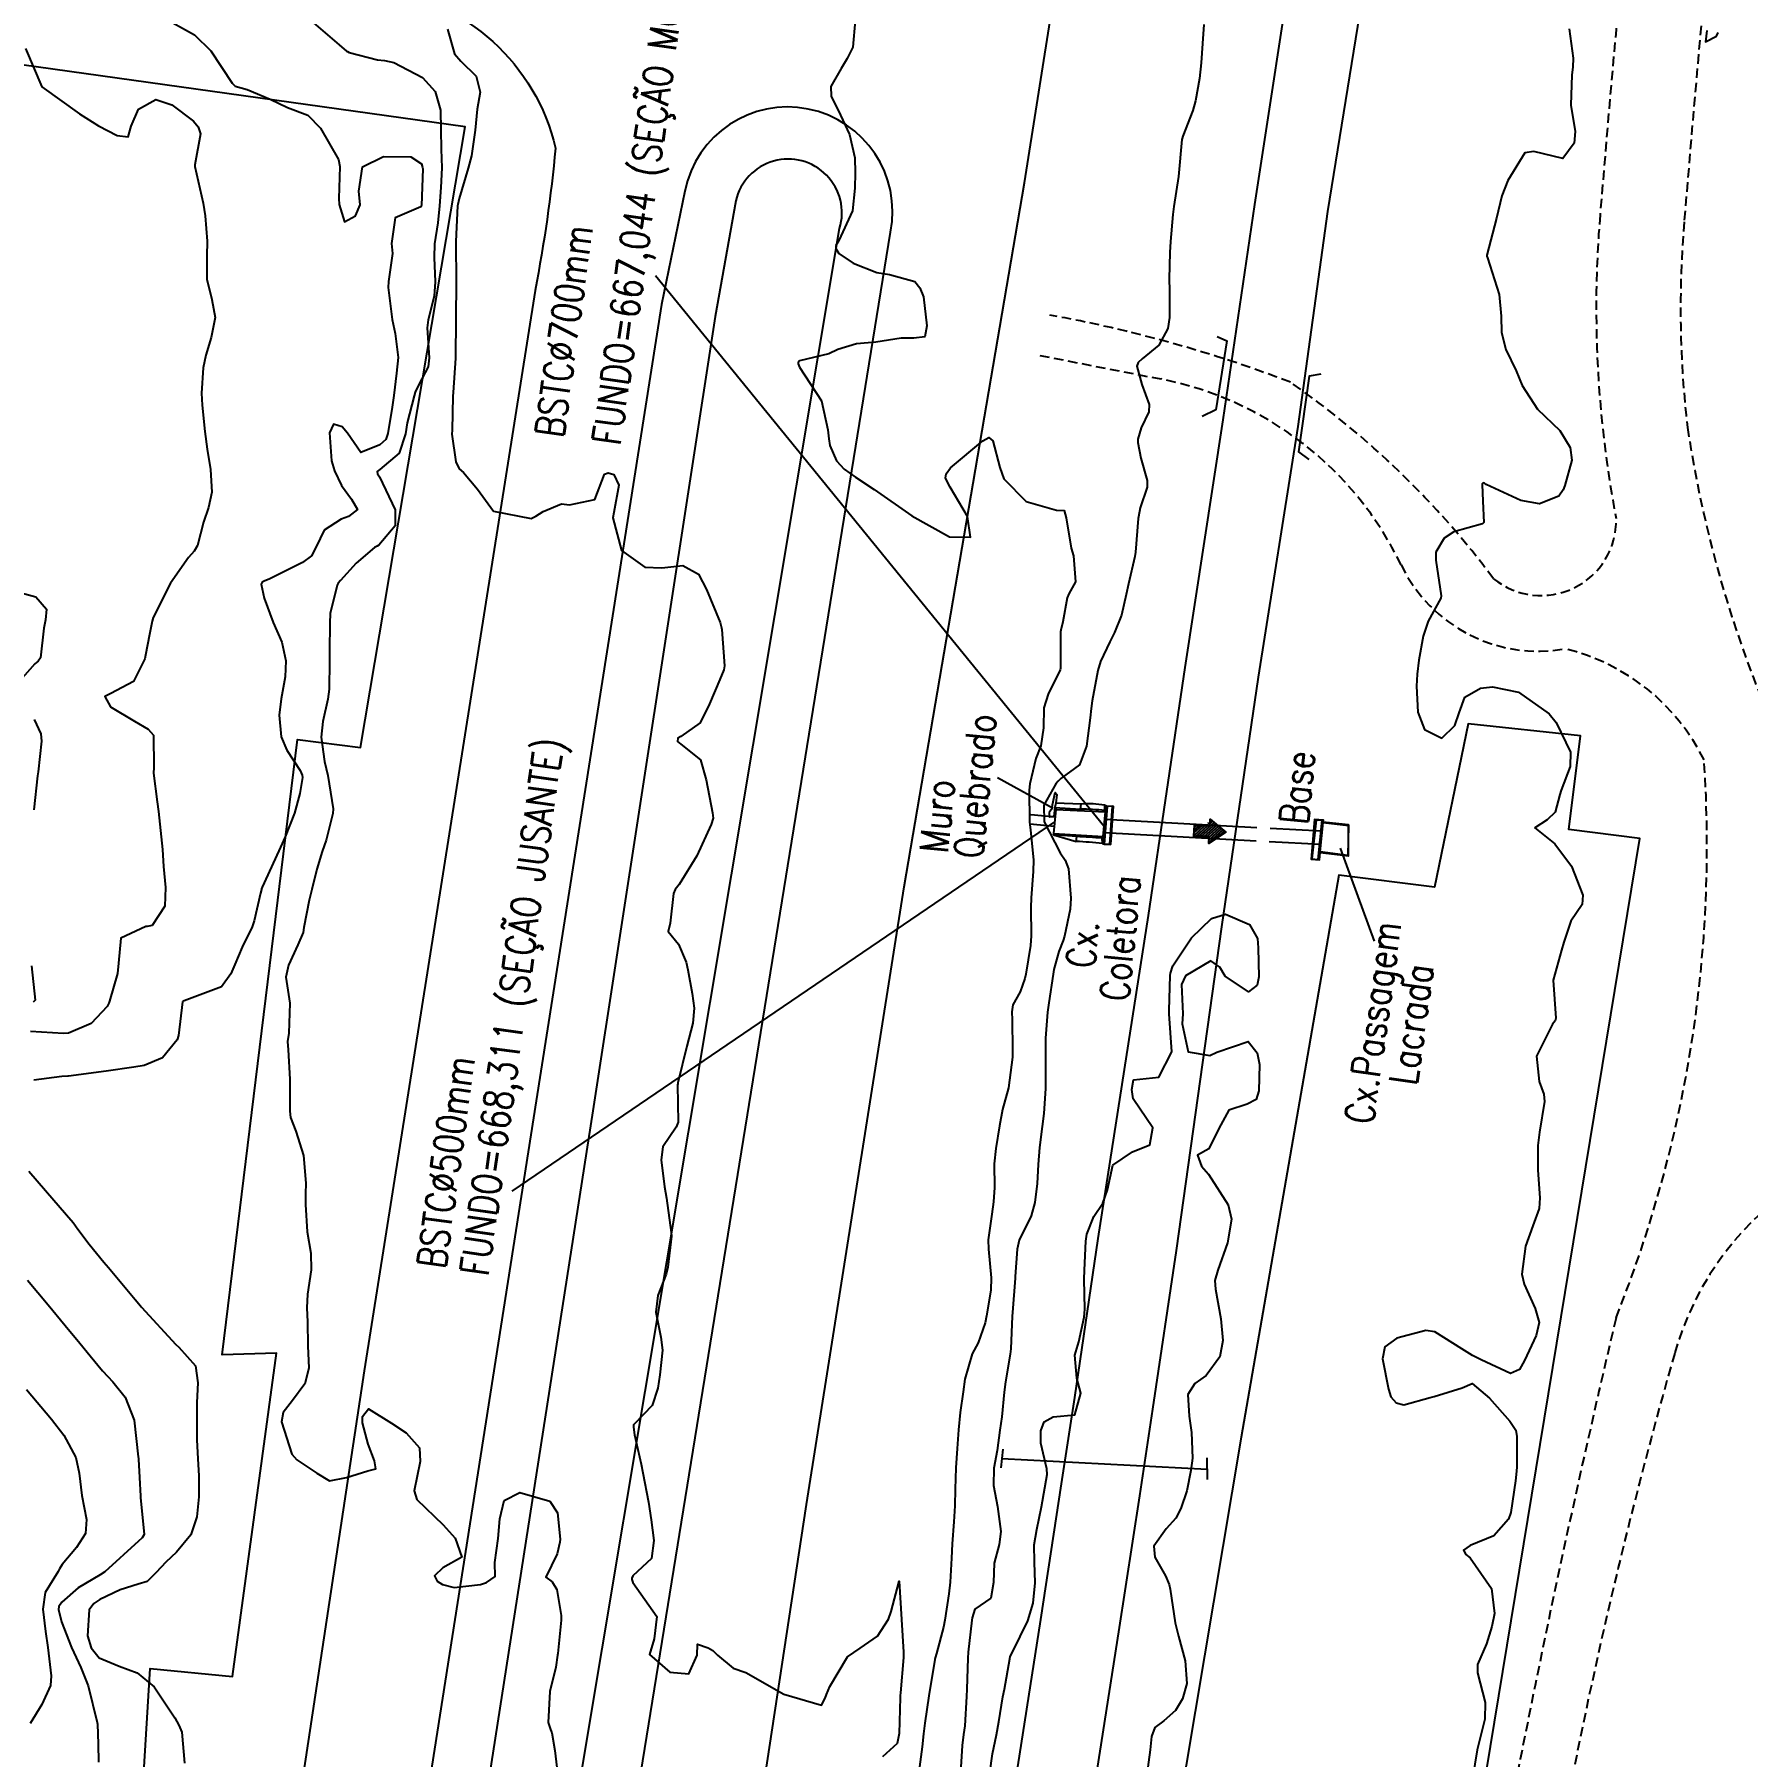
# Model space of a CAD drawing. Header units: metres. Extents: x 292545 to 299085, y 7450245 to 7463078.
# Drawn here: x 296089.7 to 296179.7, y 7457088.9 to 7457179.4 of the extents above; entities that cross this region are included whole.
import ezdxf

# ---------------------------------------------------------------- set-up
doc = ezdxf.new("R2010")
doc.units = ezdxf.units.M
for name, pattern in [('CONTINUO', [0]), ('DASHED', [0.75, 0.5, -0.25]), ('TRACEJADO', [8.7, 8, -0.7])]:
    doc.linetypes.add(name, pattern=pattern)
for name, color, linetype in [('Area Verde e Lazer', 94, 'Continuous'), ('BASE', 45, 'Continuous'), ('BUEIRO', 151, 'Continuous'), ('CAIXA', 45, 'Continuous'), ('Curvas de Nivel 1m', 11, 'Continuous'), ('Curvas de Nivel 5m', 15, 'Continuous'), ('Edificações', 30, 'Continuous'), ('Linha Férrea', 20, 'Continuous'), ('MURO', 30, 'Continuous'), ('Pontes e viadutos', 190, 'Continuous'), ('Pórtico', 62, 'Continuous'), ('TEXTO', 45, 'Continuous'), ('Vias Primárias', 230, 'Continuous'), ('Vias Secundárias', 230, 'DASHED')]:
    doc.layers.add(name, color=color, linetype=linetype)
doc.styles.add('ROMANS', font='romans', dxfattribs={"height": 0.2})
doc.styles.add('SIMPLEX', font='simplex', dxfattribs={"height": 0.2})

msp = doc.modelspace()

# ---------------------------------------------------------------- hatches: boundary and pattern name
at = {"layer": 'TEXTO'}
msp.add_hatch(color=256, dxfattribs=at).paths.add_polyline_path([(296150.627, 7457137.807), (296151.438, 7457137.764), (296151.455, 7457138.108), (296152.288, 7457137.424), (296151.389, 7457136.831), (296151.407, 7457137.174), (296150.596, 7457137.216)])

# ---------------------------------------------------------------- linework, layer by layer
at = {"layer": 'Area Verde e Lazer'}
msp.add_lwpolyline([(296125.432, 7457164.531), (296119.005, 7457122.791), (296110.804, 7457070.13), (296105.889, 7457037.51), (296099.011, 7456993.532, 1.304515), (296104.215, 7456993.542), (296113.822, 7457060.551), (296131.978, 7457169.161, 1.034909), (296126.522, 7457170.61)], format="xyb", close=True, dxfattribs=at)
at = {"layer": 'BASE', "linetype": 'CONTINUO'}
for points in [[(296156.938, 7457138.092, 668.17), (296156.763, 7457136.019, 668.211)], [(296157.414, 7457138.056, 668.189), (296156.938, 7457138.092, 668.17), (296157.027, 7457138.058, 668.606)], [(296157.403, 7457137.95, 668.165), (296157.414, 7457138.056, 668.189), (296157.352, 7457138.055, 668.602)], [(296156.804, 7457136.025, 668.619), (296156.763, 7457136.019, 668.211), (296157.206, 7457135.976, 668.292)], [(296157.135, 7457135.99, 668.628), (296157.206, 7457135.976, 668.292), (296157.245, 7457136.371, 668.342)]]:
    msp.add_polyline3d(points, dxfattribs=at)
msp.add_polyline3d([(296157.352, 7457138.055, 668.602), (296157.027, 7457138.058, 668.606), (296156.804, 7457136.025, 668.619), (296157.135, 7457135.99, 668.628)], close=True, dxfattribs=at)
at = {"layer": 'BUEIRO', "linetype": 'TRACEJADO', "flags": 128}
for points in [[(296141.986, 7457137.863), (296143.283, 7457137.746)], [(296142.031, 7457138.361), (296143.327, 7457138.244)], [(296145.917, 7457138.111), (296157.31, 7457137.499)], [(296145.88, 7457137.412), (296157.272, 7457136.8)]]:
    msp.add_lwpolyline(points, dxfattribs=at)
at = {"layer": 'CAIXA', "linetype": 'CONTINUO'}
for points in [[(296143.227, 7457137.296, 668.477), (296143.24, 7457137.356, 667.291), (296143.367, 7457138.63, 667.238), (296143.289, 7457138.72, 668.474)], [(296143.289, 7457138.72, 668.474), (296143.243, 7457138.255, 668.474)], [(296145.893, 7457136.809, 668.707), (296145.841, 7457136.807, 668.478), (296145.839, 7457137.105, 668.473), (296145.972, 7457138.553, 668.466), (296145.977, 7457138.808, 668.489)], [(296145.972, 7457138.553, 668.466), (296145.916, 7457138.564, 668.467), (296145.924, 7457138.844, 668.477), (296145.977, 7457138.808, 668.489)], [(296146.045, 7457138.78, 668.697), (296145.977, 7457138.808, 668.489), (296146.358, 7457138.805, 668.439)], [(296146.33, 7457138.802, 668.661), (296146.358, 7457138.805, 668.439), (296146.217, 7457136.783, 668.515)], [(296143.367, 7457138.63, 667.238), (296145.958, 7457138.502, 667.113)], [(296145.839, 7457137.105, 668.473), (296145.842, 7457137.198, 667.126), (296145.958, 7457138.502, 667.113), (296145.972, 7457138.553, 668.466)], [(296158.736, 7457137.82, 668.119), (296157.403, 7457137.95, 668.165), (296157.392, 7457137.942, 668.367)], [(296158.692, 7457136.208, 668.267), (296158.725, 7457136.196, 668.137), (296158.736, 7457137.82, 668.119), (296158.722, 7457137.789, 668.263)], [(296143.24, 7457137.356, 667.291), (296145.842, 7457137.198, 667.126)], [(296145.841, 7457136.807, 668.478), (296145.798, 7457136.831, 668.478), (296145.776, 7457137.108, 668.473), (296145.839, 7457137.105, 668.473)], [(296146.183, 7457136.793, 668.704), (296146.217, 7457136.783, 668.515), (296145.841, 7457136.807, 668.478)], [(296157.241, 7457136.397, 668.52), (296157.245, 7457136.371, 668.342), (296158.725, 7457136.196, 668.137)]]:
    msp.add_polyline3d(points, dxfattribs=at)
for points in [[(296143.351, 7457138.954, 668.485), (296143.289, 7457138.72, 668.474), (296144.645, 7457138.641, 668.462), (296144.674, 7457138.909, 668.47)], [(296146.33, 7457138.802, 668.661), (296146.045, 7457138.78, 668.697), (296145.893, 7457136.809, 668.707), (296146.183, 7457136.793, 668.704)], [(296157.241, 7457136.397, 668.52), (296157.392, 7457137.942, 668.367), (296158.722, 7457137.789, 668.263), (296158.692, 7457136.208, 668.267)], [(296143.227, 7457137.296, 668.477), (296144.411, 7457136.944, 668.464), (296144.447, 7457137.196, 668.46)]]:
    msp.add_polyline3d(points, close=True, dxfattribs=at)
for centre, radius, start, end in [((296144.553, 7457126.583), 12.059, 83.50841, 89.56328), ((296145.038, 7457133.848), 5.074, 79.94953, 94.11712), ((296143.285, 7457114.526), 22.446, 83.5718, 87.12432), ((296144.033, 7457120.978), 16.224, 83.83093, 88.53483)]:
    msp.add_arc(centre, radius, start, end, dxfattribs=at)
at = {"layer": 'Curvas de Nivel 1m', "flags": 128}
for points, elevation in [([(296096.296, 7457180.312), (296098.075, 7457179.333), (296098.923, 7457178.491), (296100.046, 7457176.796), (296100.21, 7457176.643), (296100.828, 7457176.468), (296102.036, 7457175.959), (296102.955, 7457175.514), (296104.023, 7457175.105), (296104.693, 7457174.423), (296105.628, 7457172.782), (296105.713, 7457172.413), (296105.658, 7457170.731), (296105.671, 7457170.413), (296105.959, 7457169.509), (296106.539, 7457169.827), (296106.78, 7457170.398), (296106.708, 7457171.127), (296106.892, 7457172.397), (296107.998, 7457172.934), (296109.446, 7457172.918), (296109.995, 7457172.563), (296110.057, 7457172.359), (296110.064, 7457172.288), (296109.993, 7457170.36), (296109.99, 7457170.342), (296109.972, 7457170.302), (296108.624, 7457169.713), (296108.416, 7457168.375), (296108.469, 7457167.843), (296108.259, 7457166.377), (296108.245, 7457166.05), (296108.456, 7457164.374), (296108.613, 7457163.646), (296108.769, 7457162.371), (296108.69, 7457161.546), (296108.54, 7457160.373), (296108.454, 7457159.763), (296108.237, 7457158.376), (296108.13, 7457158.067), (296107.817, 7457157.783), (296106.803, 7457157.386), (296106.116, 7457158.406), (296105.828, 7457158.734), (296105.371, 7457158.873), (296105.165, 7457158.417), (296105.275, 7457156.949), (296105.43, 7457156.414), (296105.795, 7457155.656), (296106.313, 7457154.927), (296106.631, 7457154.397), (296106.167, 7457154.017), (296105.775, 7457153.874), (296104.876, 7457153.309), (296104.455, 7457152.423), (296104.213, 7457151.96), (296103.745, 7457151.609), (296102.022, 7457150.742), (296101.735, 7457150.624), (296101.624, 7457150.571), (296101.573, 7457150.462), (296101.722, 7457149.734), (296102.203, 7457148.452), (296102.659, 7457147.412), (296102.875, 7457146.442), (296102.833, 7457145.601), (296102.621, 7457144.446), (296102.513, 7457143.584), (296102.621, 7457142.445), (296102.923, 7457141.738), (296103.615, 7457140.665), (296103.726, 7457140.429), (296103.742, 7457140.298), (296103.603, 7457139.471), (296103.328, 7457138.434), (296102.831, 7457137.184), (296102.496, 7457136.446), (296101.622, 7457134.538), (296101.595, 7457134.459), (296101.584, 7457134.418), (296101.539, 7457134.225), (296101.207, 7457132.774), (296101.094, 7457132.464), (296100.578, 7457131.393), (296100.184, 7457130.473), (296099.977, 7457129.986), (296099.481, 7457129.303), (296097.527, 7457128.563), (296097.473, 7457128.545), (296097.45, 7457128.534), (296097.437, 7457128.51), (296097.221, 7457126.738), (296097.155, 7457126.513), (296096.388, 7457125.566), (296095.429, 7457125.177), (296094.882, 7457125.081), (296093.426, 7457124.864), (296091.448, 7457124.604), (296091.423, 7457124.606), (296091.4, 7457124.603), (296091.086, 7457124.583), (296089.615, 7457124.404)], 673), ([(296104.08, 7457180.168), (296105.666, 7457178.815), (296106.064, 7457178.477), (296106.105, 7457178.451), (296106.202, 7457178.408), (296107.692, 7457178.018), (296108.059, 7457177.994), (296108.544, 7457177.889), (296110.05, 7457177.088), (296110.726, 7457176.353), (296111, 7457175.379), (296111.008, 7457174.35), (296111.033, 7457173.319), (296111.073, 7457172.349), (296111.016, 7457171.316), (296110.943, 7457170.35), (296110.859, 7457169.451), (296110.692, 7457168.353), (296110.66, 7457167.629), (296110.724, 7457166.352), (296110.664, 7457165.6), (296110.342, 7457164.356), (296110.3, 7457163.945), (296110.41, 7457162.355), (296110.342, 7457161.881), (296109.859, 7457160.961), (296109.67, 7457160.547), (296109.617, 7457160.362), (296109.252, 7457158.945), (296109.156, 7457158.367), (296108.832, 7457157.351), (296107.804, 7457156.484), (296107.678, 7457156.382), (296107.688, 7457156.268), (296107.8, 7457156.109), (296108.615, 7457154.372), (296108.609, 7457153.532), (296107.755, 7457152.517), (296107.677, 7457152.467), (296107.536, 7457152.392), (296106.57, 7457151.576), (296105.735, 7457150.649), (296105.627, 7457150.518), (296105.558, 7457150.412), (296105.198, 7457148.927), (296105.176, 7457148.415), (296105.167, 7457146.937), (296105.17, 7457146.415), (296105.142, 7457144.941), (296105.072, 7457144.416), (296104.817, 7457143.247), (296104.729, 7457142.419), (296104.899, 7457141.138), (296105.073, 7457140.415), (296105.351, 7457138.657), (296105.34, 7457138.413), (296104.985, 7457137.003), (296104.786, 7457136.418), (296104.496, 7457135.478), (296104.24, 7457134.423), (296104.1, 7457133.859), (296103.822, 7457132.427), (296103.773, 7457132.165), (296103.504, 7457131.506), (296103.015, 7457130.437), (296102.865, 7457129.817), (296103.08, 7457128.436), (296103.027, 7457126.859), (296102.962, 7457126.437), (296102.985, 7457125.984), (296103.087, 7457124.443), (296103.076, 7457122.774), (296103.12, 7457122.443), (296103.392, 7457121.724), (296103.799, 7457120.434), (296103.911, 7457118.984), (296103.906, 7457118.432), (296103.906, 7457117.87), (296103.991, 7457116.43), (296104.188, 7457115.304), (296104.202, 7457114.427), (296104.015, 7457113.154), (296103.974, 7457112.43), (296104.003, 7457111.698), (296104.03, 7457110.428), (296104.08, 7457109.266), (296103.861, 7457108.431), (296103.224, 7457107.568), (296102.728, 7457106.935), (296102.64, 7457106.446), (296103.188, 7457104.75), (296103.442, 7457104.436), (296104.492, 7457103.736), (296105.172, 7457103.344), (296106.058, 7457103.518), (296107.178, 7457103.872), (296107.592, 7457103.973), (296107.532, 7457104.387), (296107.196, 7457105.275), (296106.893, 7457106.393), (296106.893, 7457106.716), (296107.22, 7457107.127), (296108.431, 7457106.378), (296109.198, 7457105.855), (296109.902, 7457105.071), (296109.93, 7457104.359), (296109.613, 7457102.809), (296109.75, 7457102.361), (296111.143, 7457101.028), (296111.77, 7457100.334), (296112.117, 7457099.336), (296111.117, 7457098.776), (296110.684, 7457098.346), (296110.832, 7457098.066), (296111.108, 7457097.894), (296111.714, 7457097.727), (296113.109, 7457097.893), (296113.423, 7457098.004), (296113.871, 7457098.312), (296113.863, 7457099.052), (296114.035, 7457100.306), (296114.115, 7457101.339), (296114.351, 7457102.302), (296115.167, 7457102.721), (296116.741, 7457102.274), (296117.154, 7457101.653), (296117.287, 7457100.268), (296117.28, 7457100.12), (296117.125, 7457099.498), (296116.537, 7457098.279), (296116.863, 7457098.027), (296117.106, 7457097.624), (296117.35, 7457096.267), (296117.341, 7457096.015), (296117.159, 7457094.269), (296117.154, 7457094.178), (296117.056, 7457093.549), (296116.742, 7457092.275), (296116.652, 7457090.642), (296116.787, 7457090.273), (296116.843, 7457090.104), (296117.002, 7457089.167), (296117.112, 7457088.269)], 672), ([(296111.37, 7457179.634), (296111.739, 7457178.343), (296112.059, 7457177.956), (296112.88, 7457177.156), (296113.078, 7457176.324), (296112.926, 7457175.43), (296112.816, 7457174.328), (296112.637, 7457172.968), (296112.461, 7457172.333), (296111.977, 7457170.738), (296111.902, 7457170.412), (296111.898, 7457170.341), (296111.812, 7457168.474), (296111.807, 7457168.341), (296111.819, 7457166.446), (296111.819, 7457166.341), (296111.801, 7457164.434), (296111.8, 7457164.341), (296111.788, 7457162.427), (296111.786, 7457162.341), (296111.658, 7457160.539), (296111.647, 7457160.342), (296111.608, 7457158.56), (296111.6, 7457158.342), (296111.808, 7457156.898), (296111.987, 7457156.519), (296112.215, 7457156.334), (296112.937, 7457155.465), (296113.783, 7457154.31), (296115.769, 7457153.914), (296116.016, 7457154.042), (296116.392, 7457154.284), (296117.362, 7457154.691), (296117.778, 7457154.637), (296119.111, 7457154.922), (296119.612, 7457156.243), (296119.804, 7457156.323), (296120.117, 7457156.237), (296120.366, 7457155.663), (296120.116, 7457154.237), (296120.064, 7457153.943), (296120.518, 7457152.232), (296121.744, 7457151.352), (296122.632, 7457151.323), (296123.745, 7457151.44), (296124.553, 7457150.999), (296124.981, 7457150.181), (296125.707, 7457148.443), (296125.773, 7457148.169), (296125.781, 7457148.091), (296125.922, 7457146.168), (296125.893, 7457145.956), (296125.676, 7457145.462), (296125.147, 7457144.178), (296124.655, 7457143.177), (296123.637, 7457142.466), (296123.473, 7457142.364), (296123.461, 7457142.202), (296123.631, 7457142.053), (296124.668, 7457141.229), (296124.966, 7457140.18), (296125.305, 7457138.456), (296125.333, 7457138.174), (296125.23, 7457137.826), (296124.469, 7457136.186), (296123.548, 7457134.689), (296123.327, 7457134.42), (296123.247, 7457134.203), (296123.071, 7457132.653), (296122.963, 7457132.205), (296123.506, 7457131.537), (296123.907, 7457130.604), (296123.993, 7457130.192), (296124.236, 7457128.944), (296124.329, 7457128.187), (296124.262, 7457127.387), (296123.944, 7457126.192), (296123.476, 7457124.251), (296123.469, 7457124.199), (296123.463, 7457124.159), (296123.486, 7457122.199), (296123.39, 7457121.934), (296122.688, 7457120.899), (296122.596, 7457120.208), (296122.77, 7457118.795), (296122.871, 7457118.205), (296123.133, 7457116.394), (296123.136, 7457116.202), (296122.946, 7457114.564), (296122.854, 7457114.204), (296122.416, 7457113.085), (296122.322, 7457112.21), (296122.582, 7457110.888), (296122.664, 7457110.206), (296122.531, 7457108.916), (296122.43, 7457108.208), (296122.126, 7457107.305), (296121.205, 7457106.339), (296121.148, 7457106.276), (296121.139, 7457106.221), (296121.146, 7457106.165), (296121.198, 7457105.759), (296121.543, 7457104.216), (296121.633, 7457103.761), (296121.932, 7457102.212), (296122.071, 7457101.289), (296122.209, 7457100.209), (296122.083, 7457099.251), (296121.114, 7457098.34), (296121.057, 7457098.221), (296121.054, 7457098.162), (296121.111, 7457098.005), (296122.373, 7457096.207), (296122.239, 7457095.045), (296121.991, 7457094.211), (296123.054, 7457093.28), (296124.053, 7457093.19), (296124.494, 7457094.186), (296124.504, 7457094.753), (296125.069, 7457094.556), (296125.315, 7457094.426), (296125.565, 7457094.172), (296126.389, 7457093.493), (296127.054, 7457093.272), (296129.043, 7457092.13), (296131.034, 7457091.545), (296131.224, 7457091.923), (296131.289, 7457092.106), (296131.471, 7457092.527), (296132.389, 7457094.09), (296133.068, 7457094.555), (296133.964, 7457095.181), (296134.553, 7457096.065), (296134.687, 7457096.466), (296135.113, 7457098.06), (296135.231, 7457096.058), (296135.345, 7457094.335), (296135.335, 7457094.056), (296135.179, 7457092.193), (296135.161, 7457092.058), (296135.154, 7457091.946), (296135.106, 7457090.059), (296135.008, 7457089.539), (296134.236, 7457088.832)], 671), ([(296151.131, 7457179.87), (296151.064, 7457178.879), (296150.99, 7457177.871), (296150.89, 7457177.032), (296150.679, 7457175.874), (296150.543, 7457175.36), (296150.014, 7457174.005), (296149.978, 7457173.881), (296149.972, 7457173.84), (296149.792, 7457171.883), (296149.549, 7457170.314), (296149.492, 7457169.895), (296149.371, 7457168.473), (296149.343, 7457167.896), (296149.312, 7457166.513), (296149.317, 7457165.896), (296149.326, 7457164.471), (296149.228, 7457163.897), (296148.759, 7457163.026), (296147.877, 7457162.299), (296147.671, 7457162.116), (296147.61, 7457161.913), (296147.859, 7457160.962), (296148.253, 7457159.906), (296148.227, 7457159.518), (296147.831, 7457158.679), (296147.654, 7457158.083), (296147.65, 7457157.912), (296147.815, 7457157.093), (296148.145, 7457155.907), (296148.141, 7457155.563), (296147.781, 7457154.472), (296147.683, 7457154.002), (296147.674, 7457153.911), (296147.526, 7457152.141), (296147.498, 7457151.913), (296147.17, 7457150.484), (296147.045, 7457149.917), (296146.801, 7457148.835), (296146.421, 7457147.923), (296146.186, 7457147.438), (296145.688, 7457146.399), (296145.557, 7457145.932), (296145.263, 7457144.332), (296145.209, 7457143.937), (296145.158, 7457143.447), (296144.954, 7457141.947), (296144.596, 7457140.977), (296143.616, 7457140.244), (296143.46, 7457140.116), (296143.35, 7457139.963), (296142.716, 7457138.849), (296142.739, 7457137.968), (296143.567, 7457136.34), (296143.835, 7457135.957), (296144.007, 7457135.507), (296144.133, 7457133.954), (296144.1, 7457133.389), (296143.809, 7457131.957), (296143.737, 7457131.731), (296143.505, 7457131.153), (296143.249, 7457130.209), (296143.207, 7457129.963), (296142.973, 7457128.462), (296142.905, 7457127.966), (296142.807, 7457126.609), (296142.8, 7457125.966), (296142.802, 7457124.593), (296142.802, 7457123.966), (296142.723, 7457122.647), (296142.629, 7457121.968), (296142.488, 7457120.863), (296142.417, 7457119.97), (296142.36, 7457118.973), (296142.244, 7457117.971), (296142.047, 7457117.269), (296141.426, 7457115.988), (296141.318, 7457115.511), (296141.215, 7457114.08), (296141.207, 7457113.991), (296141.072, 7457112.196), (296141.058, 7457111.992), (296140.976, 7457110.272), (296140.948, 7457109.993), (296140.691, 7457108.543), (296140.631, 7457107.996), (296140.504, 7457106.707), (296140.398, 7457105.998), (296140.255, 7457104.937), (296140.095, 7457104.001), (296140.074, 7457103.101), (296140.277, 7457101.999), (296140.46, 7457100.68), (296140.372, 7457099.998), (296140.107, 7457099.017), (296140.068, 7457098), (296139.935, 7457097.167), (296139.092, 7457096.593), (296138.947, 7457096.149), (296138.928, 7457096.012), (296138.741, 7457094.338), (296138.715, 7457094.013), (296138.667, 7457092.393), (296138.654, 7457092.014), (296138.566, 7457090.468), (296138.5, 7457090.015), (296138.421, 7457089.433), (296138.327, 7457088.02)], 669), ([(296170.327, 7457179.646), (296170.539, 7457178.115), (296170.522, 7457177.643), (296170.466, 7457177.235), (296170.412, 7457175.644), (296170.638, 7457174.259), (296170.595, 7457173.641), (296170.005, 7457172.832), (296168.47, 7457173.204), (296168.008, 7457173.133), (296167.101, 7457171.683), (296166.793, 7457170.875), (296166.506, 7457169.692), (296165.997, 7457167.753), (296165.995, 7457167.699), (296166.029, 7457167.611), (296166.656, 7457165.689), (296166.755, 7457164.541), (296166.769, 7457163.687), (296167.004, 7457162.803), (296167.536, 7457161.675), (296167.862, 7457160.912), (296168.674, 7457159.662), (296169.832, 7457158.54), (296170.39, 7457157.644), (296170.478, 7457156.979), (296170.105, 7457155.647), (296170.02, 7457155.427), (296169.795, 7457155.097), (296168.765, 7457154.683), (296167.791, 7457154.856), (296165.968, 7457155.698), (296165.872, 7457155.768), (296165.804, 7457155.796), (296165.761, 7457155.743), (296165.75, 7457155.701), (296165.79, 7457154.819), (296165.836, 7457153.699), (296165.772, 7457153.634), (296164.27, 7457153.213), (296163.765, 7457152.879), (296163.327, 7457152.154), (296163.317, 7457151.724), (296163.599, 7457149.847), (296163.577, 7457149.721), (296162.922, 7457148.517), (296162.649, 7457147.731), (296162.428, 7457146.476), (296162.341, 7457145.74), (296162.304, 7457145.11), (296162.379, 7457143.739), (296162.729, 7457142.819), (296163.639, 7457142.374), (296164.314, 7457143.045), (296164.541, 7457143.711), (296164.848, 7457144.525), (296165.673, 7457145.007), (296166.293, 7457145.072), (296167.67, 7457144.795), (296169.286, 7457143.654), (296169.648, 7457143.202), (296170.402, 7457141.642), (296170.388, 7457140.876), (296169.915, 7457139.647), (296169.843, 7457139.405), (296169.591, 7457138.478), (296169.172, 7457138.071), (296168.532, 7457137.661), (296169.575, 7457136.822), (296170.452, 7457135.641), (296171.046, 7457134.129), (296171.008, 7457133.635), (296170.411, 7457132.754), (296170.042, 7457131.645), (296169.931, 7457131.224), (296169.493, 7457129.65), (296169.629, 7457127.648), (296169.594, 7457127.516), (296169.46, 7457127.335), (296168.607, 7457125.663), (296168.761, 7457124.322), (296169.004, 7457123.656), (296169.032, 7457123.279), (296168.779, 7457121.659), (296168.687, 7457120.961), (296168.686, 7457119.66), (296168.796, 7457118.213), (296168.759, 7457117.659), (296168.414, 7457116.744), (296168.028, 7457115.669), (296167.841, 7457114.204), (296167.968, 7457113.67), (296168.54, 7457112.405), (296168.759, 7457111.658), (296168.588, 7457110.982), (296167.986, 7457109.669), (296167.72, 7457109.199), (296167.242, 7457108.981), (296165.702, 7457109.696), (296165.255, 7457109.936), (296164.691, 7457110.273), (296163.268, 7457111.18), (296162.787, 7457111.246), (296161.264, 7457110.833), (296160.632, 7457110.383), (296160.525, 7457109.757), (296160.833, 7457108.158), (296160.95, 7457107.753), (296161.228, 7457107.435), (296161.644, 7457107.329), (296163.028, 7457107.723), (296163.233, 7457107.766), (296164.702, 7457108.234), (296165.234, 7457108.457), (296166.151, 7457107.691), (296167.211, 7457106.476), (296167.53, 7457105.999), (296167.587, 7457105.674), (296167.572, 7457104.059), (296167.545, 7457103.675), (296167.508, 7457103.345), (296167.267, 7457101.678), (296167.149, 7457101.334), (296166.371, 7457100.457), (296165.135, 7457099.95), (296164.781, 7457099.705), (296164.901, 7457099.474), (296165.129, 7457099.286), (296166.254, 7457097.689), (296166.41, 7457096.37), (296166.26, 7457095.688), (296165.993, 7457094.772), (296165.507, 7457093.696), (296165.507, 7457093.245), (296165.914, 7457091.691), (296165.899, 7457090.817), (296165.613, 7457089.694), (296165.495, 7457089.208), (296165.249, 7457087.697)], 668), ([(296177.571, 7457179.558), (296177.493, 7457178.975), (296178.08, 7457179.268), (296178.171, 7457179.46)], 667), ([(296089.184, 7457178.609), (296090.043, 7457176.6), (296092.022, 7457175.178), (296093.013, 7457174.56), (296094.008, 7457174.046), (296094.573, 7457173.978), (296094.733, 7457174.543), (296095.131, 7457175.434), (296096.034, 7457175.937), (296096.883, 7457175.664), (296098.017, 7457174.803), (296098.26, 7457174.498), (296098.377, 7457174.129), (296098.076, 7457172.499), (296098.079, 7457172.412), (296098.53, 7457170.494), (296098.632, 7457169.824), (296098.727, 7457168.492), (296098.72, 7457167.707), (296098.711, 7457166.492), (296098.976, 7457165.42), (296099.152, 7457164.487), (296098.95, 7457163.426), (296098.667, 7457162.492), (296098.524, 7457161.836), (296098.431, 7457160.494), (296098.473, 7457159.864), (296098.611, 7457158.492), (296098.736, 7457157.568), (296098.91, 7457156.489), (296098.976, 7457155.303), (296098.809, 7457154.49), (296098.539, 7457153.724), (296098.217, 7457152.495), (296098.042, 7457152.205), (296097.747, 7457151.87), (296096.8, 7457150.514), (296095.902, 7457148.715), (296095.841, 7457148.528), (296095.702, 7457147.821), (296095.491, 7457146.726), (296095.457, 7457146.532), (296094.868, 7457145.341), (296093.665, 7457144.714), (296093.362, 7457144.555), (296093.655, 7457144.018), (296094.912, 7457143.269), (296095.638, 7457142.849), (296095.909, 7457142.526), (296095.921, 7457140.83), (296095.917, 7457140.525), (296096.098, 7457139.023), (296096.166, 7457138.521), (296096.249, 7457137.857), (296096.385, 7457136.522), (296096.445, 7457135.63), (296096.543, 7457134.52), (296096.5, 7457133.549), (296095.834, 7457132.527), (296095.571, 7457132.471), (296095.512, 7457132.465), (296094.202, 7457131.854), (296094.066, 7457130.544), (296094.025, 7457130.007), (296093.607, 7457128.549), (296093.572, 7457128.449), (296093.469, 7457128.274), (296092.636, 7457127.381), (296091.447, 7457126.865), (296091.182, 7457126.847), (296089.448, 7457126.951)], 674), ([(296139.871, 7457088.001), (296140.008, 7457088.994), (296140.224, 7457089.998), (296140.347, 7457090.673), (296140.568, 7457091.995), (296140.647, 7457092.394), (296140.928, 7457093.991), (296140.951, 7457094.104), (296141.066, 7457094.339), (296141.871, 7457095.978), (296142.156, 7457096.915), (296142.267, 7457097.973), (296142.225, 7457099.075), (296142.199, 7457099.974), (296142.34, 7457100.777), (296142.596, 7457101.969), (296142.893, 7457103.678), (296142.875, 7457103.965), (296142.549, 7457105.323), (296142.561, 7457105.97), (296142.737, 7457106.44), (296143.214, 7457106.697), (296144.351, 7457106.813), (296144.659, 7457107.946), (296144.449, 7457108.74), (296144.344, 7457109.949), (296144.556, 7457110.651), (296144.838, 7457111.944), (296144.862, 7457112.362), (296144.839, 7457113.945), (296144.845, 7457114.407), (296144.921, 7457115.944), (296144.97, 7457116.302), (296145.342, 7457117.231), (296145.825, 7457117.933), (296146.066, 7457118.635), (296146.35, 7457119.925), (296147.38, 7457120.634), (296148.283, 7457121.002), (296148.446, 7457121.899), (296147.415, 7457123.413), (296147.342, 7457123.911), (296147.428, 7457124.41), (296148.763, 7457124.563), (296149.443, 7457125.89), (296149.309, 7457127.892), (296149.304, 7457128.053), (296149.354, 7457129.891), (296149.371, 7457130.015), (296149.498, 7457130.411), (296150.484, 7457131.875), (296151.523, 7457132.891), (296152.261, 7457133.117), (296153.52, 7457132.573), (296153.941, 7457131.836), (296153.988, 7457131.355), (296154.013, 7457129.835), (296153.933, 7457129.389), (296153.481, 7457129.041), (296152.254, 7457129.859), (296151.964, 7457130.329), (296151.501, 7457130.662), (296150.168, 7457129.883), (296149.947, 7457129.425), (296150.022, 7457127.884), (296149.991, 7457127.352), (296150.303, 7457125.881), (296151.441, 7457125.688), (296151.811, 7457125.864), (296153.449, 7457126.431), (296153.927, 7457125.835), (296154.047, 7457125.224), (296154.022, 7457123.834), (296153.873, 7457123.378), (296153.412, 7457123.13), (296152.439, 7457122.822), (296151.913, 7457121.862), (296151.382, 7457120.785), (296150.795, 7457120.459), (296151.003, 7457119.874), (296151.367, 7457119.453), (296152.401, 7457117.854), (296152.575, 7457117.091), (296152.374, 7457115.854), (296151.862, 7457114.415), (296151.707, 7457113.864), (296151.74, 7457113.42), (296152.015, 7457111.859), (296152.128, 7457110.723), (296151.971, 7457109.859), (296151.243, 7457108.869), (296150.657, 7457108.458), (296150.293, 7457107.879), (296150.348, 7457106.747), (296150.482, 7457105.877), (296150.528, 7457104.538), (296150.448, 7457103.877), (296150.224, 7457102.823), (296149.922, 7457101.882), (296149.646, 7457101.387), (296149.142, 7457100.812), (296148.506, 7457099.899), (296148.555, 7457099.327), (296149.118, 7457098.355), (296149.301, 7457097.888), (296149.35, 7457097.647), (296149.617, 7457095.885), (296149.789, 7457095.17), (296150.153, 7457093.879), (296150.238, 7457092.691), (296150, 7457091.88), (296149.64, 7457091.278), (296149.025, 7457090.727), (296148.543, 7457090.374), (296148.376, 7457089.9), (296148.313, 7457089.208), (296148.126, 7457087.903)], 669), ([(296089.363, 7457119.609), (296090.233, 7457118.591), (296091.34, 7457117.314), (296091.68, 7457116.919), (296091.938, 7457116.571), (296092.532, 7457115.779), (296093.306, 7457114.835), (296093.547, 7457114.548), (296094.947, 7457112.872), (296095.234, 7457112.53), (296095.282, 7457112.474), (296097.086, 7457110.512), (296097.251, 7457110.364), (296098.122, 7457109.378), (296098.24, 7457108.495), (296098.187, 7457107.46), (296098.182, 7457106.495), (296098.198, 7457105.495), (296098.24, 7457104.494), (296098.289, 7457103.608), (296098.291, 7457102.493), (296098.19, 7457101.451), (296097.868, 7457100.499), (296097.124, 7457099.595), (296096.559, 7457099.075), (296096.057, 7457098.521), (296095.578, 7457098.056), (296095.107, 7457097.905), (296094.167, 7457097.608), (296093.098, 7457097.096), (296092.767, 7457096.892), (296092.531, 7457096.566), (296092.447, 7457095.191), (296092.641, 7457094.564), (296093.058, 7457094.039), (296094.112, 7457093.603), (296095.05, 7457093.256), (296095.94, 7457092.521), (296097.027, 7457090.887), (296097.248, 7457090.508), (296097.393, 7457090.131), (296097.536, 7457088.505)], 673), ([(296089.296, 7457113.895), (296090.373, 7457112.589), (296091.267, 7457111.501), (296092.034, 7457110.568), (296092.59, 7457109.904), (296093.239, 7457109.127), (296093.504, 7457108.825), (296093.769, 7457108.552), (296094.423, 7457107.741), (296094.901, 7457106.535), (296095.113, 7457104.602), (296095.118, 7457104.531), (296095.124, 7457104.473), (296095.173, 7457103.517), (296095.223, 7457102.529), (296095.229, 7457102.462), (296095.418, 7457100.527), (296095.32, 7457100.339), (296095.129, 7457100.162), (296093.355, 7457098.556), (296093.111, 7457098.406), (296091.96, 7457097.715), (296091.097, 7457096.964), (296090.937, 7457096.739), (296090.92, 7457096.582), (296091.083, 7457095.929), (296091.601, 7457094.575), (296092.096, 7457093.526), (296092.474, 7457092.566), (296092.952, 7457090.632), (296092.962, 7457090.561), (296093.007, 7457089.522), (296093.026, 7457088.56)], 674)]:
    msp.add_lwpolyline(points, dxfattribs=dict(at, elevation=elevation))
at = {"layer": 'Curvas de Nivel 5m', "flags": 128}
for points, elevation in [([(296132.801, 7457180.089), (296132.672, 7457178.694), (296132.381, 7457178.095), (296132.058, 7457177.56), (296131.525, 7457176.628), (296131.531, 7457176.105), (296132.028, 7457175.105), (296132.492, 7457174.093), (296132.779, 7457172.867), (296132.792, 7457172.088), (296132.784, 7457171.284), (296132.66, 7457170.09), (296131.947, 7457168.533), (296131.779, 7457168.268), (296131.779, 7457168.102), (296131.94, 7457167.847), (296132.688, 7457167.339), (296133.931, 7457166.839), (296134.599, 7457166.74), (296135.926, 7457166.376), (296136.198, 7457166.047), (296136.397, 7457165.564), (296136.568, 7457164.043), (296136.462, 7457163.469), (296135.886, 7457163.385), (296135.213, 7457163.387), (296133.884, 7457163.189), (296132.873, 7457163.1), (296131.88, 7457162.791), (296131.408, 7457162.575), (296129.874, 7457162.201), (296129.802, 7457162.121), (296129.793, 7457162.043), (296129.87, 7457161.869), (296131.024, 7457160.108), (296131.366, 7457158.569), (296131.405, 7457158.104), (296131.465, 7457157.749), (296131.811, 7457156.949), (296132.22, 7457156.509), (296132.818, 7457156.09), (296133.793, 7457155.433), (296135.773, 7457154.05), (296137.762, 7457152.944), (296138.854, 7457152.927), (296138.706, 7457154.021), (296137.796, 7457155.567), (296137.539, 7457156.033), (296137.574, 7457156.264), (296137.808, 7457156.57), (296139.512, 7457158.005), (296139.825, 7457158.167), (296140.039, 7457157.998), (296140.4, 7457156.592), (296140.614, 7457155.998), (296141.785, 7457154.817), (296143.382, 7457154.36), (296143.779, 7457154.335), (296143.896, 7457153.958), (296144.157, 7457152.354), (296144.279, 7457151.952), (296144.383, 7457150.594), (296144.022, 7457149.956), (296143.939, 7457149.748), (296143.711, 7457148.485), (296143.613, 7457148.052), (296143.598, 7457147.961), (296143.598, 7457146.047), (296143.577, 7457145.961), (296142.946, 7457144.685), (296142.71, 7457143.969), (296142.696, 7457142.916), (296142.565, 7457141.971), (296142.295, 7457141.304), (296141.976, 7457139.976), (296141.938, 7457139.646), (296141.956, 7457137.976), (296142.019, 7457137.536), (296142.167, 7457135.974), (296142.161, 7457135.37), (296142.053, 7457133.975), (296142.033, 7457133.477), (296142.054, 7457131.975), (296142.011, 7457131.472), (296141.769, 7457129.977), (296141.721, 7457129.746), (296141.479, 7457129.042), (296141.091, 7457128.363), (296141.025, 7457127.987), (296141.046, 7457127.573), (296141.068, 7457125.986), (296141.063, 7457125.609), (296140.851, 7457123.989), (296140.539, 7457122.86), (296140.383, 7457121.995), (296140.197, 7457120.814), (296140.109, 7457119.999), (296140.118, 7457118.757), (296140.072, 7457117.999), (296139.984, 7457117.363), (296139.797, 7457116.005), (296139.803, 7457115.52), (296139.95, 7457114.004), (296139.929, 7457113.368), (296139.7, 7457112.006), (296139.625, 7457111.65), (296139.259, 7457110.585), (296139.059, 7457110.208), (296138.956, 7457110.013), (296138.566, 7457108.691), (296138.466, 7457108.018), (296138.311, 7457106.924), (296138.223, 7457106.02), (296138.166, 7457105.047), (296138.095, 7457104.021), (296138.047, 7457102.897), (296138.032, 7457102.021), (296137.988, 7457101.184), (296137.903, 7457100.022), (296137.866, 7457099.282), (296137.797, 7457098.023), (296137.724, 7457097.403), (296137.517, 7457096.026), (296137.448, 7457095.658), (296137.065, 7457094.268), (296137.002, 7457094.031), (296136.985, 7457093.954), (296136.661, 7457092.036), (296136.451, 7457090.609), (296136.392, 7457090.039), (296136.319, 7457089.353), (296136.15, 7457088.048)], 670), ([(296088.108, 7457150.237), (296089.725, 7457149.8), (296090.284, 7457149.157), (296090.226, 7457148.595), (296090.151, 7457148.15), (296089.973, 7457146.597), (296089.854, 7457146.426), (296089.68, 7457146.271), (296088.892, 7457145.387)], 675), ([(296089.644, 7457143.35), (296089.989, 7457142.596), (296090.016, 7457142.209), (296089.842, 7457140.598), (296089.819, 7457140.389), (296089.616, 7457138.6)], 675), ([(296089.491, 7457130.398), (296089.685, 7457128.598), (296089.581, 7457128.489)], 675), ([(296089.228, 7457108.135), (296090.547, 7457106.587), (296091.2, 7457105.749), (296091.827, 7457104.574), (296092.004, 7457103.743), (296092.137, 7457102.57), (296092.395, 7457101.316), (296092.345, 7457100.568), (296091.864, 7457099.834), (296091.117, 7457098.942), (296090.977, 7457098.719), (296090.893, 7457098.582), (296090.219, 7457097.471), (296090.087, 7457096.59), (296090.238, 7457095.426), (296090.362, 7457094.587), (296090.533, 7457093.1), (296090.496, 7457092.585), (296090.04, 7457091.583), (296089.434, 7457090.596)], 675)]:
    msp.add_lwpolyline(points, dxfattribs=dict(at, elevation=elevation))
at = {"layer": 'Edificações'}
msp.add_lwpolyline([(296084.192, 7457078.747), (296094.825, 7457078.514), (296095.745, 7457093.485), (296100.07, 7457093.052), (296102.382, 7457110.055), (296099.526, 7457109.971), (296103.487, 7457142.295), (296106.791, 7457141.881), (296112.295, 7457174.504), (296043.998, 7457184.057)], dxfattribs=at)
msp.add_lwpolyline([(296151.276, 7457066.211), (296162.264, 7457065.523), (296174.052, 7457137.099), (296170.308, 7457137.577), (296170.934, 7457142.486), (296165.024, 7457143.122), (296163.244, 7457134.549), (296158.219, 7457135.178), (296153.087, 7457105.638), (296149.71, 7457085.471), (296154.088, 7457084.738)], close=True, dxfattribs=at)
at = {"layer": 'Linha Férrea', "linetype": 'Continuous'}
for points in [[(296156.013, 7457184.91), (296153.783, 7457170.411), (296152.128, 7457159.095), (296150.135, 7457146.091), (296148.207, 7457133.044), (296145.559, 7457116.073), (296144.326, 7457107.72), (296143.634, 7457103.185), (296142.531, 7457096.046), (296141.059, 7457086.636), (296139.631, 7457077.176), (296138.549, 7457069.989), (296137.38, 7457061.895), (296136.125, 7457053.566), (296134.567, 7457043.416), (296133.484, 7457035.97), (296132.206, 7457027.253), (296130.866, 7457018.749), (296129.307, 7457007.75), (296128.203, 7456999.747)], [(296132.03, 7456999.241), (296133.277, 7457007.436), (296134.793, 7457018.065), (296136.152, 7457026.864), (296137.401, 7457035.321), (296138.47, 7457042.894), (296140.119, 7457052.917), (296141.367, 7457061.386), (296142.527, 7457069.439), (296143.574, 7457076.571), (296145.18, 7457086.003), (296146.65, 7457095.405), (296147.754, 7457102.552), (296148.449, 7457107.101), (296149.681, 7457115.447), (296152.077, 7457132.462), (296154.002, 7457145.576), (296156.084, 7457158.747), (296157.652, 7457170.054), (296159.951, 7457184.334)]]:
    msp.add_lwpolyline(points, dxfattribs=at)
at = {"layer": 'MURO', "linetype": 'CONTINUO'}
msp.add_polyline3d([(296143.243, 7457138.255, 668.474), (296143.026, 7457138.222, 668.822), (296143.006, 7457138.437, 668.772), (296143.034, 7457138.539, 669.184), (296143.15, 7457138.685, 669.193), (296143.17, 7457138.867, 669.501), (296143.315, 7457139.509, 669.403), (296143.396, 7457139.405, 668.861), (296143.351, 7457138.954, 668.485)], dxfattribs=at)
at = {"layer": 'Pontes e viadutos'}
for points in [[(296151.826, 7457163.488), (296152.33, 7457163.254), (296151.752, 7457159.63), (296151.046, 7457159.283)], [(296157.275, 7457161.508), (296156.66, 7457161.394), (296156.103, 7457157.418), (296156.638, 7457157.013)]]:
    msp.add_lwpolyline(points, dxfattribs=at)
at = {"layer": 'Pórtico'}
for points in [[(296140.559, 7457105.012), (296140.462, 7457104.029)], [(296140.51, 7457104.52), (296151.297, 7457103.949)], [(296151.282, 7457104.547), (296151.294, 7457103.404)]]:
    msp.add_lwpolyline(points, dxfattribs=at)
at = {"layer": 'TEXTO', "linetype": 'CONTINUO'}
for p, q in [((296140.282, 7457140.296), (296143.214, 7457138.688)), ((296158.299, 7457136.586), (296160.08, 7457131.71))]:
    msp.add_line(p, q, dxfattribs=at)
at = {"layer": 'TEXTO', "linetype": 'CONTINUO', "flags": 128}
for points in [[(296150.598, 7457137.247), (296151.186, 7457137.778)], [(296150.605, 7457137.389), (296151.045, 7457137.785)], [(296150.613, 7457137.53), (296150.904, 7457137.792)], [(296150.62, 7457137.671), (296150.763, 7457137.8)], [(296150.706, 7457137.21), (296151.327, 7457137.77)], [(296150.848, 7457137.203), (296151.663, 7457137.938)], [(296150.989, 7457137.196), (296151.741, 7457137.874)], [(296151.13, 7457137.188), (296151.819, 7457137.809)], [(296151.271, 7457137.181), (296151.897, 7457137.745)], [(296151.584, 7457138.002), (296151.443, 7457137.875)], [(296151.506, 7457138.066), (296151.451, 7457138.016)], [(296151.392, 7457136.886), (296152.132, 7457137.553)], [(296151.399, 7457137.027), (296152.053, 7457137.617)], [(296151.407, 7457137.169), (296151.975, 7457137.681)], [(296151.729, 7457137.055), (296152.21, 7457137.489)]]:
    msp.add_lwpolyline(points, dxfattribs=at)
at = {"layer": 'TEXTO', "linetype": 'CONTINUO'}
for points in [[(296145.874, 7457137.742, 0), (296122.296, 7457166.671, 0)], [(296143.27, 7457137.968, 0), (296114.752, 7457118.571, 0)]]:
    msp.add_polyline3d(points, dxfattribs=at)
msp.add_polyline3d([(296150.627, 7457137.807, 0), (296151.438, 7457137.764, 0), (296151.455, 7457138.108, 0), (296152.288, 7457137.424, 0), (296151.389, 7457136.831, 0), (296151.407, 7457137.174, 0), (296150.596, 7457137.216, 0)], close=True, dxfattribs=at)
at = {"layer": 'TEXTO'}
msp.add_point((296150.596, 7457137.216), dxfattribs=at)
at = {"layer": 'Vias Primárias'}
msp.add_lwpolyline([(296110.419, 7456805.605), (296110.347, 7456841.803), (296110.201, 7456880.993), (296110.057, 7456913.106), (296110.198, 7456954.404), (296111.38, 7456973.721), (296114.336, 7456999.038), (296118.928, 7457028.684), (296124.472, 7457064.242), (296130.243, 7457102.1), (296135.381, 7457134.557), (296141.7, 7457171.557), (296144.612, 7457189.976), (296148.929, 7457219.687), (296153.795, 7457249.95)], dxfattribs=at)
for points in [[(296015.094, 7457000.302), (296026.768, 7457080.413), (296040.858, 7457179.461), (296041.318, 7457183.054, -0.565618), (296054.261, 7457188.737), (296107.846, 7457181.705, -0.311943), (296117.046, 7457173.384, -0.023643), (296115.973, 7457165.901), (296106.99, 7457109.116), (296103.906, 7457088.717), (296100.734, 7457068.095), (296097.163, 7457045.622), (296092.844, 7457017.018), (296090.068, 7456997.15, -0.220515), (296079.895, 7456981.379, -0.010623), (296069.135, 7456980.614, -0.065562), (296048.046, 7456980.571, -0.097402), (296022.042, 7456988.884, -0.269889), (296014.635, 7456995.855, -0.178806)], [(296122.621, 7457165.156), (296116.024, 7457123.32), (296107.752, 7457070.589), (296102.837, 7457037.967), (296095.862, 7456994.639, 0.990874), (296107.779, 7456992.463), (296117.066, 7457060.401), (296134.657, 7457168.96, 0.997365), (296123.842, 7457171.124)]]:
    msp.add_lwpolyline(points, format="xyb", close=True, dxfattribs=at)
at = {"layer": 'Vias Secundárias'}
for points in [[(296268.526, 7457691.879), (296262.368, 7457633.514), (296251.904, 7457558.687), (296241.077, 7457486.491), (296235.301, 7457431.788, -0.34687), (296215.197, 7457426.541, 0.481377), (296202.337, 7457411.069, -0.004017), (296195.812, 7457334.494, 0.019125), (296181.089, 7457247.418, 0.017889), (296171.956, 7457169.868, 0.068145), (296172.799, 7457153.909, -0.640592), (296166.36, 7457150.752, 0.08101), (296155.676, 7457161.075, 0.047271), (296143.023, 7457164.606, -2.100285)], [(296272.965, 7457691.694), (296266.77, 7457632.974), (296256.292, 7457558.052), (296245.477, 7457485.929), (296239.589, 7457430.173, -0.350484), (296214.369, 7457422.09, 0.474917), (296206.811, 7457411.421, -0.004066), (296200.204, 7457333.832, 0.019191), (296185.479, 7457246.794, 0.017902), (296176.375, 7457169.503, 0.049722), (296176.547, 7457158.698, 0.049722)], [(296142.509, 7457162.486), (296148.859, 7457161.249, -0.237121), (296161.499, 7457151.477, 0.337575), (296170.131, 7457147.063, -0.222045), (296177.422, 7457141.232, -0.112989), (296172.796, 7457111.905, 0.025032), (296161.306, 7457049.674, 0.023497), (296155.919, 7457005.78, -3.49984)], [(296176.547, 7457158.698, 0.0716), (296181.792, 7457141.347, 0.095413), (296197.493, 7457124.956, 0.0079), (296226.516, 7457115.739, 0.006286), (296268.029, 7457111.543, 0.009093), (296304.954, 7457114.576, -0.008857)], [(296159.276, 7457005.828), (296165.208, 7457053.962), (296168.067, 7457073.644, -0.033532), (296175.877, 7457110.05, -0.38952), (296194.326, 7457121.35, -0.042431), (296222.436, 7457113.324), (296252.556, 7457109.544), (296307.62, 7457100.901)]]:
    msp.add_lwpolyline(points, format="xyb", dxfattribs=at)

# ---------------------------------------------------------------- texts
at = {"layer": 'TEXTO', "width": 0.8}
for s, height, rotation, style, p in [('FUNDO=667,044 (SEÇÃO MONTANTE)', 1.5, 82, 'ROMANS', (296120.45, 7457157.708)), ('BSTCØ700mm', 1.5, 82, 'ROMANS', (296117.453, 7457158.112)), ('Quebrado', 1.5, 84.50563, 'ROMANS', (296139.487, 7457135.995)), ('FUNDO=668,311 (SEÇÃO JUSANTE)', 1.5, 82, 'ROMANS', (296113.503, 7457114.046)), ('Base', 1.5, 84.50563, 'ROMANS', (296156.593, 7457137.779)), ('Muro', 1.5, 84.50563, 'ROMANS', (296137.667, 7457136.275)), ('112', 0.06, 357.03142, 'SIMPLEX', (296151.332, 7457137.879)), ('Coletora', 1.5, 84.50563, 'ROMANS', (296147.164, 7457128.491)), ('Cx.', 1.5, 84.50563, 'ROMANS', (296145.376, 7457130.236)), ('Cx.Passagem', 1.5, 82, 'ROMANS', (296160.015, 7457122.024)), ('Lacrada', 1.5, 82, 'ROMANS', (296162.32, 7457124.069)), ('BSTCØ500mm', 1.5, 82, 'ROMANS', (296111.25, 7457114.432))]:
    msp.add_text(s, height=height, rotation=rotation, dxfattribs=dict(at, style=style)).set_placement(p)

doc.saveas('drawing.dxf')
